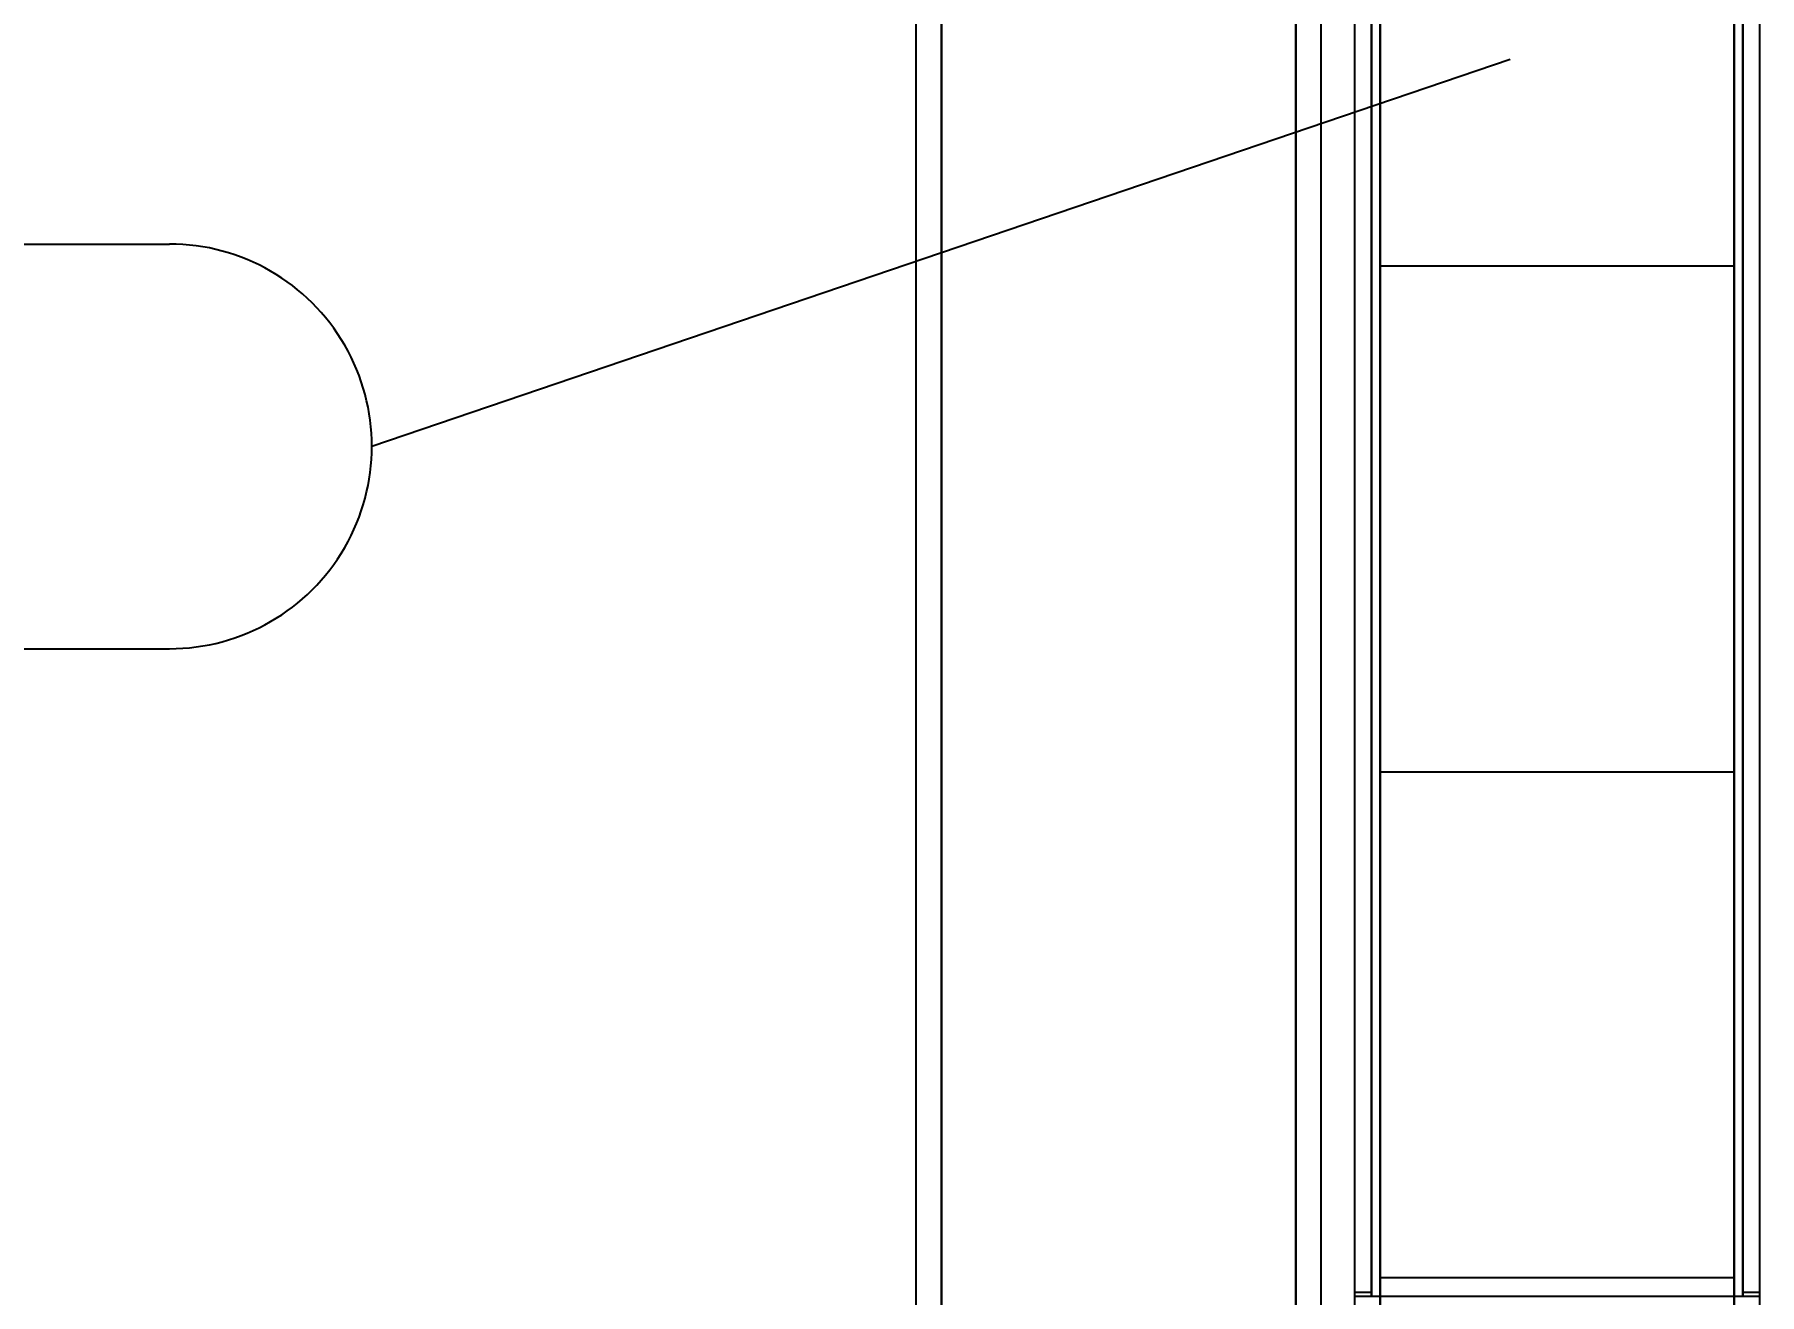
# Model space of a CAD drawing. Header units: inches. Extents: x -21257 to 11444, y 0 to 8704.
# Drawn here: x 8576.1 to 8678.4, y 1116 to 1190.7 of the extents above; entities that cross this region are included whole.
import ezdxf
from ezdxf.enums import TextEntityAlignment as Align

# ---------------------------------------------------------------- set-up
doc = ezdxf.new("R2010")
doc.units = ezdxf.units.IN
doc.header["$MEASUREMENT"] = 0
for name, color, linetype in [('600-CONV-LAYOUT', 3, 'Continuous'), ('600-CONV-LAYOUT-LOWER', 3, 'Continuous'), ('600-CONV-NUMBERS', 3, 'Continuous')]:
    doc.layers.add(name, color=color, linetype=linetype)
doc.styles.get("Standard").update_dxf_attribs({"font": 'helvl.shx'})

# ---------------------------------------------------------------- blocks, each defined once
blk = doc.blocks.new('DCBLOCK')
at = {"linetype": 'Continuous'}
for p, q in [((-0.625, 0), (0, 0)), ((-0.625, -0.25), (0, -0.25))]:
    blk.add_line(p, q, dxfattribs=at)
for centre, start, end in [((-0.625, -0.125), 90, 269.9999), ((0, -0.125), 269.9999, 90)]:
    blk.add_arc(centre, 0.125, start, end)
blk.add_attdef('FORTNAITEM', text='', height=0.125).set_placement((-0.3125, -0.125), align=Align.MIDDLE_CENTER)
at = {"flags": 1}
blk.add_attdef('SERIALNUM', (-0.625, -0.3437), '', height=0.125, dxfattribs=at)
blk = doc.blocks.new('Promise-US15-100330-00-20-408 500 600 Series')
at = {"layer": '600-CONV-LAYOUT', "linetype": 'Continuous'}
for p, q in [((-6873.12, -13394.05, 222), (-6894.12, -13394.05, 222)), ((-6873.12, -13424.05, 222), (-6894.12, -13424.05, 222)), ((-6873.12, -13454.05, 222), (-6894.12, -13454.05, 222))]:
    blk.add_line(p, q, dxfattribs=at)
at = {"layer": '600-CONV-LAYOUT'}
for points in [[(-6895.62, -13892.05, 215.5), (-6895.62, -13334.05, 215.5), (-6894.12, -13334.05, 215.5), (-6894.12, -13892.05, 215.5)], [(-6895.62, -13892.05, 222), (-6895.62, -13334.05, 222), (-6894.12, -13334.05, 222), (-6894.12, -13892.05, 222)], [(-6894.12, -13892.05, 222), (-6894.12, -13334.05, 222), (-6873.12, -13334.05, 222), (-6873.12, -13892.05, 222)], [(-6894.12, -13892.05, 222), (-6894.12, -13334.05, 222), (-6894.12, -13334.05, 215.5), (-6894.12, -13892.05, 215.5)], [(-6873.12, -13892.05, 222), (-6873.12, -13334.05, 222), (-6873.12, -13334.05, 215.5), (-6873.12, -13892.05, 215.5)], [(-6873.12, -13892.05, 215.5), (-6873.12, -13334.05, 215.5), (-6871.62, -13334.05, 215.5), (-6871.62, -13892.05, 215.5)], [(-6873.12, -13892.05, 222), (-6873.12, -13334.05, 222), (-6871.62, -13334.05, 222), (-6871.62, -13892.05, 222)]]:
    blk.add_3dface(points, dxfattribs=at)
at = {"layer": '600-CONV-LAYOUT-LOWER'}
for points in [[(-6920.12, -13335.14, 26.5), (-6920.12, -13875.14, 26.5), (-6921.62, -13875.14, 26.5), (-6921.62, -13335.14, 26.5)], [(-6920.12, -13335.14, 30), (-6920.12, -13875.14, 30), (-6921.62, -13875.14, 30), (-6921.62, -13335.14, 30)], [(-6899.12, -13335.14, 30), (-6899.12, -13875.14, 30), (-6920.12, -13875.14, 30), (-6920.12, -13335.14, 30)], [(-6920.12, -13335.14, 30), (-6920.12, -13875.14, 30), (-6920.12, -13875.14, 26.5), (-6920.12, -13335.14, 26.5)], [(-6899.12, -13335.14, 30), (-6899.12, -13875.14, 30), (-6899.12, -13875.14, 26.5), (-6899.12, -13335.14, 26.5)], [(-6897.62, -13335.14, 26.5), (-6897.62, -13875.14, 26.5), (-6899.12, -13875.14, 26.5), (-6899.12, -13335.14, 26.5)], [(-6897.62, -13335.14, 30), (-6897.62, -13875.14, 30), (-6899.12, -13875.14, 30), (-6899.12, -13335.14, 30)], [(-6894.62, -13335.51, 39.51), (-6894.62, -13454.91, 27.51), (-6895.62, -13454.91, 27.51), (-6895.62, -13335.51, 39.51)], [(-6894.62, -13335.76, 42), (-6894.62, -13455.16, 30), (-6894.62, -13454.91, 27.51), (-6894.62, -13335.51, 39.51)], [(-6872.62, -13335.76, 42), (-6872.62, -13455.16, 30), (-6872.62, -13454.91, 27.51), (-6872.62, -13335.51, 39.51)], [(-6871.62, -13335.51, 39.51), (-6871.62, -13454.91, 27.51), (-6872.62, -13454.91, 27.51), (-6872.62, -13335.51, 39.51)], [(-6894.62, -13335.76, 42), (-6894.62, -13455.16, 30), (-6895.62, -13455.16, 30), (-6895.62, -13335.76, 42)], [(-6872.62, -13335.76, 42), (-6872.62, -13455.16, 30), (-6894.62, -13455.16, 30), (-6894.62, -13335.76, 42)], [(-6871.62, -13335.76, 42), (-6871.62, -13455.16, 30), (-6872.62, -13455.16, 30), (-6872.62, -13335.76, 42)]]:
    blk.add_3dface(points, dxfattribs=at)
at = {"layer": '600-CONV-NUMBERS', "linetype": 'Continuous'}
blk.add_line((-6886.41, -13381.8, 42), (-6953.89, -13404.74, 360), dxfattribs=at)
at = {"layer": '600-CONV-NUMBERS', "xscale": 96, "yscale": 96, "zscale": 96}
blk.add_blockref('DCBLOCK', (-6965.89, -13392.74, 360), dxfattribs=at).add_auto_attribs({'FORTNAITEM': '606O'})

msp = doc.modelspace()

# ---------------------------------------------------------------- block references
msp.add_blockref('Promise-US15-100330-00-20-408 500 600 Series', (15549.99, 14571.05))

doc.saveas('drawing.dxf')
